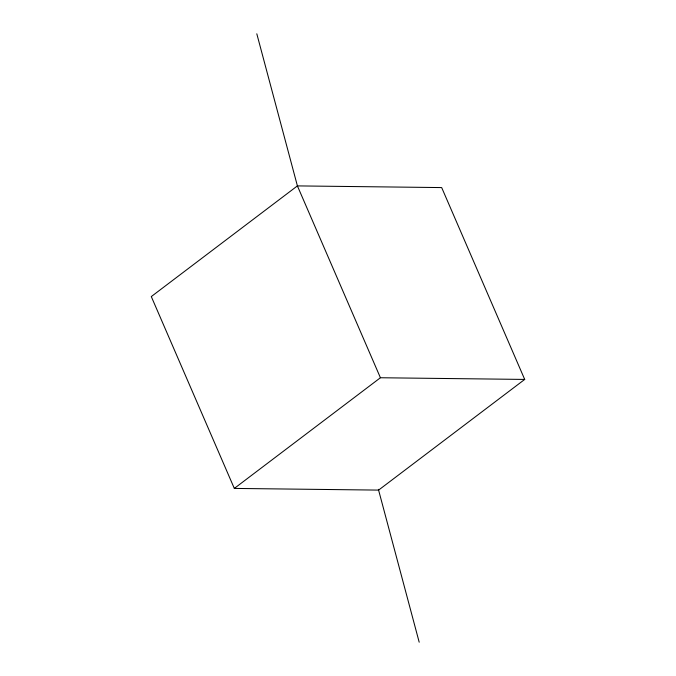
<?xml version="1.0" encoding="UTF-8"?>
<svg xmlns="http://www.w3.org/2000/svg" width="676" height="676" viewBox="0 0 676 676"><rect width="100%" height="100%" fill="white"/><g stroke="black" fill="none" stroke-linecap="round" stroke-linejoin="round"><path stroke-width="1.01" d="M297.406 185.9L151.297 296.57L234.319 488.418L378.594 490.1L524.703 379.43L441.682 187.582L297.406 185.9L380.419 377.749L524.703 379.43M234.319 488.418L380.419 377.749M256.804 33.8L297.609 186.66M378.391 489.339L419.196 642.2"/></g></svg>
